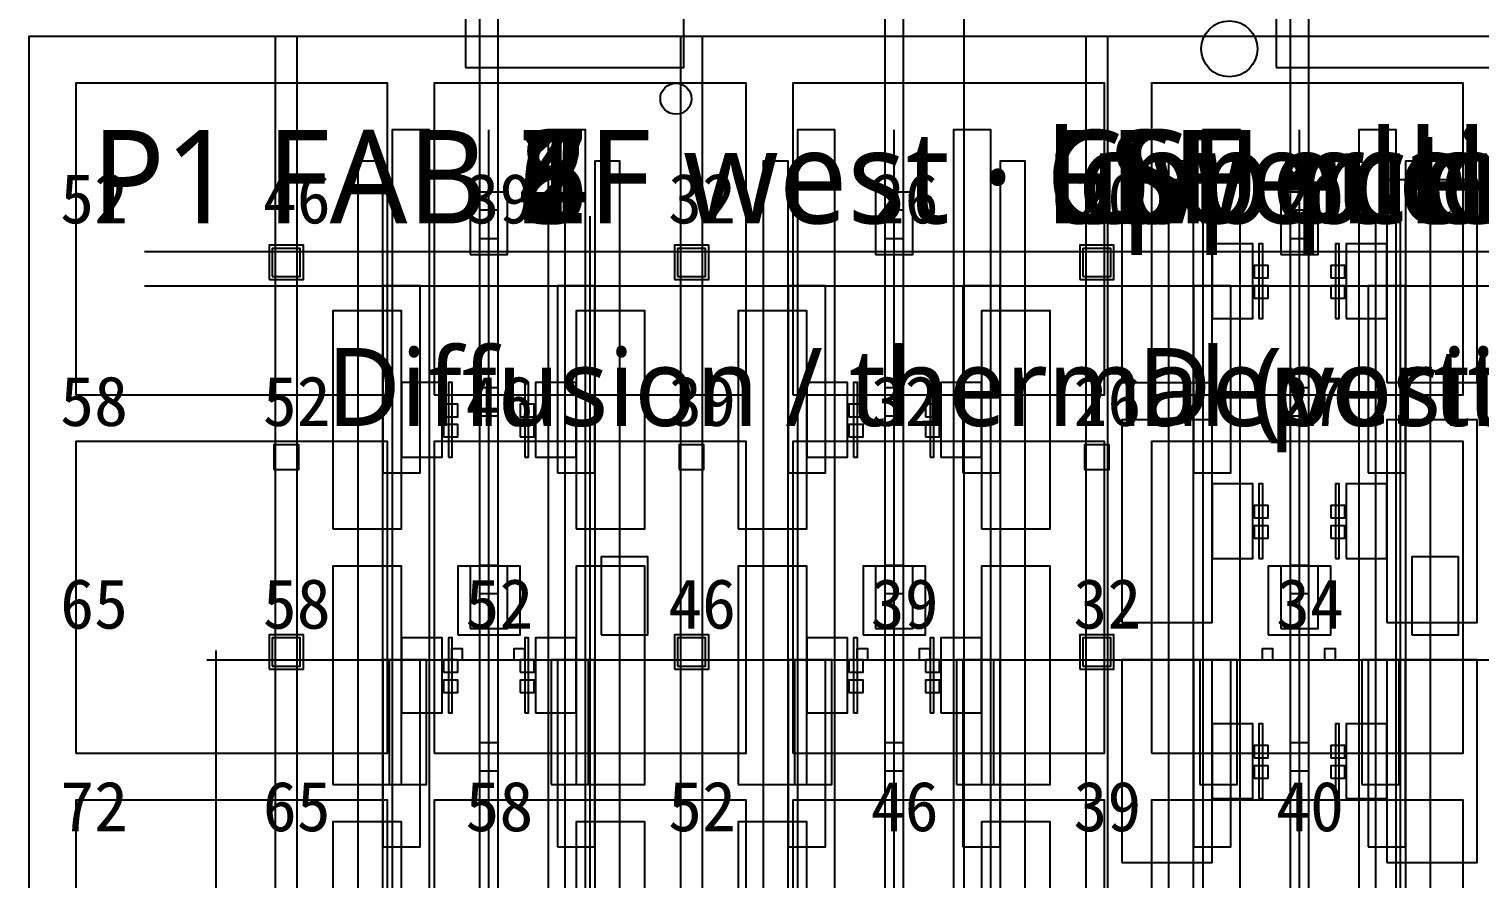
# Model space of a CAD drawing. Header units: metres. Extents: x -1640 to 1560, y -268 to 2338.
# Drawn here: x -472 to -425.49, y 2090 to 2117.24 of the extents above; entities that cross this region are included whole.
import ezdxf

# ---------------------------------------------------------------- set-up
doc = ezdxf.new("R2010")
doc.units = ezdxf.units.M
for name, color, linetype in [('1F_CHL', 4, 'Continuous'), ('1F_EHS_EXIT_DOOR_CONCEPT', 3, 'Continuous'), ('1F_EHS_EXTINGUISHER_HYDRANT_CABINET_CONCEPT', 1, 'Continuous'), ('1F_PUMP', 2, 'Continuous'), ('1F_SCR', 3, 'Continuous'), ('1F_STRUCT_COLUMN', 8, 'Continuous'), ('1F_TEXT', 7, 'Continuous'), ('1F_ZONE', 3, 'Continuous'), ('2F_CSF_LATERAL_RACK_CONCEPT', 9, 'Continuous'), ('2F_EHS_EXIT_DOOR_CONCEPT', 3, 'Continuous'), ('2F_RFG', 5, 'Continuous'), ('2F_STRUCT_COLUMN', 8, 'Continuous'), ('2F_TEXT', 7, 'Continuous'), ('2F_VMB', 6, 'Continuous'), ('2F_ZONE', 3, 'Continuous'), ('3F_CLEANROOM_OVERHEAD_PIPE_DUCT_CONCEPT', 9, 'Continuous'), ('3F_CVD', 3, 'Continuous'), ('3F_DIFF', 4, 'Continuous'), ('3F_EHS_EGRESS_DIST_M', 2, 'Continuous'), ('3F_EHS_EXIT_DOOR_CONCEPT', 3, 'Continuous'), ('3F_FOUP', 5, 'Continuous'), ('3F_OHT', 9, 'Continuous'), ('3F_OHTV', 1, 'Continuous'), ('3F_STRUCT_COLUMN', 8, 'Continuous'), ('3F_TBAR', 6, 'Continuous'), ('3F_TEXT', 7, 'Continuous'), ('3F_ZONE', 3, 'Continuous'), ('4F_FFU', 1, 'Continuous'), ('4F_STRUCT_PLENUM_TRUSS_CONCEPT', 9, 'Continuous'), ('4F_TEXT', 7, 'Continuous'), ('4F_ZONE', 3, 'Continuous'), ('5F_CHL', 4, 'Continuous'), ('5F_EHS_EXIT_DOOR_CONCEPT', 3, 'Continuous'), ('5F_EHS_EXTINGUISHER_HYDRANT_CABINET_CONCEPT', 1, 'Continuous'), ('5F_PUMP', 2, 'Continuous'), ('5F_SCR', 3, 'Continuous'), ('5F_STRUCT_COLUMN', 8, 'Continuous'), ('5F_TEXT', 7, 'Continuous'), ('5F_ZONE', 3, 'Continuous'), ('6F_CSF_LATERAL_RACK_CONCEPT', 9, 'Continuous'), ('6F_EHS_EXIT_DOOR_CONCEPT', 3, 'Continuous'), ('6F_RFG', 5, 'Continuous'), ('6F_STRUCT_COLUMN', 8, 'Continuous'), ('6F_TEXT', 7, 'Continuous'), ('6F_VMB', 6, 'Continuous'), ('6F_ZONE', 3, 'Continuous'), ('7F_CLEANROOM_OVERHEAD_PIPE_DUCT_CONCEPT', 9, 'Continuous'), ('7F_CVD', 3, 'Continuous'), ('7F_DIFF', 4, 'Continuous'), ('7F_EHS_EGRESS_DIST_M', 2, 'Continuous'), ('7F_EHS_EXIT_DOOR_CONCEPT', 3, 'Continuous'), ('7F_FOUP', 5, 'Continuous'), ('7F_OHT', 9, 'Continuous'), ('7F_OHTV', 1, 'Continuous'), ('7F_STRUCT_COLUMN', 8, 'Continuous'), ('7F_TBAR', 6, 'Continuous'), ('7F_TEXT', 7, 'Continuous'), ('7F_ZONE', 3, 'Continuous'), ('8F_FFU', 1, 'Continuous'), ('8F_STRUCT_PLENUM_TRUSS_CONCEPT', 9, 'Continuous'), ('8F_TEXT', 7, 'Continuous'), ('8F_ZONE', 3, 'Continuous'), ('EHS_GAS_SUPPLY', 3, 'Continuous'), ('EHS_PROCESS_EXHAUST', 1, 'Continuous'), ('EHS_TREATED_EXHAUST', 30, 'Continuous'), ('RF_RSC', 4, 'Continuous'), ('UTIL_ELEC.LV_CONCEPT', 2, 'Continuous'), ('UTIL_GAS.SPEC_CONCEPT', 3, 'Continuous'), ('UTIL_PCW.R_CONCEPT', 1, 'Continuous'), ('UTIL_PCW.S_CONCEPT', 6, 'Continuous'), ('UTIL_UPW.R_CONCEPT', 2, 'Continuous'), ('UTIL_UPW.S_CONCEPT', 1, 'Continuous')]:
    doc.layers.add(name, color=color, linetype=linetype)
doc.styles.add('KO', font='malgun.ttf')

msp = doc.modelspace()

# ---------------------------------------------------------------- linework, layer by layer
at = {"layer": '1F_CHL'}
for points in [[(-453.65, 2097.8), (-452.15, 2097.8), (-452.15, 2100.3), (-453.65, 2100.3)], [(-427.65, 2097.8), (-426.15, 2097.8), (-426.15, 2100.3), (-427.65, 2100.3)]]:
    msp.add_lwpolyline(points, close=True, dxfattribs=at)
at = {"layer": '1F_EHS_EXIT_DOOR_CONCEPT'}
msp.add_circle((-433.5, 2116.6), 0.9, dxfattribs=at)
at = {"layer": '1F_EHS_EXTINGUISHER_HYDRANT_CABINET_CONCEPT'}
msp.add_circle((-451.25, 2115), 0.5, dxfattribs=at)
at = {"layer": '1F_PUMP'}
for points in [[(-460.45, 2093), (-459.25, 2093), (-459.25, 2097), (-460.45, 2097)], [(-455.25, 2093), (-454.05, 2093), (-454.05, 2097), (-455.25, 2097)], [(-447.45, 2093), (-446.25, 2093), (-446.25, 2097), (-447.45, 2097)], [(-442.25, 2093), (-441.05, 2093), (-441.05, 2097), (-442.25, 2097)], [(-434.45, 2093), (-433.25, 2093), (-433.25, 2097), (-434.45, 2097)], [(-429.25, 2093), (-428.05, 2093), (-428.05, 2097), (-429.25, 2097)]]:
    msp.add_lwpolyline(points, close=True, dxfattribs=at)
at = {"layer": '1F_SCR'}
for points in [[(-458.25, 2097.8), (-456.25, 2097.8), (-456.25, 2100), (-458.25, 2100)], [(-445.25, 2097.8), (-443.25, 2097.8), (-443.25, 2100), (-445.25, 2100)], [(-432.25, 2097.8), (-430.25, 2097.8), (-430.25, 2100), (-432.25, 2100)]]:
    msp.add_lwpolyline(points, close=True, dxfattribs=at)
at = {"layer": '1F_STRUCT_COLUMN'}
for points in [[(-464.3, 2109.2), (-463.2, 2109.2), (-463.2, 2110.3), (-464.3, 2110.3)], [(-451.3, 2109.2), (-450.2, 2109.2), (-450.2, 2110.3), (-451.3, 2110.3)], [(-438.3, 2109.2), (-437.2, 2109.2), (-437.2, 2110.3), (-438.3, 2110.3)], [(-464.3, 2096.7), (-463.2, 2096.7), (-463.2, 2097.8), (-464.3, 2097.8)], [(-451.3, 2096.7), (-450.2, 2096.7), (-450.2, 2097.8), (-451.3, 2097.8)], [(-438.3, 2096.7), (-437.2, 2096.7), (-437.2, 2097.8), (-438.3, 2097.8)]]:
    msp.add_lwpolyline(points, close=True, dxfattribs=at)
at = {"layer": '1F_ZONE'}
msp.add_lwpolyline([(-472, 1966), (-247.5, 1966), (-247.5, 2117), (-472, 2117)], close=True, dxfattribs=at)
at = {"layer": '2F_CSF_LATERAL_RACK_CONCEPT'}
for points in [[(-461.45, 1970), (-460.65, 1970), (-460.65, 2113), (-461.45, 2113)], [(-453.85, 1970), (-453.05, 1970), (-453.05, 2113), (-453.85, 2113)], [(-448.45, 1970), (-447.65, 1970), (-447.65, 2113), (-448.45, 2113)], [(-440.85, 1970), (-440.05, 1970), (-440.05, 2113), (-440.85, 2113)], [(-435.45, 1970), (-434.65, 1970), (-434.65, 2113), (-435.45, 2113)], [(-427.85, 1970), (-427.05, 1970), (-427.05, 2113), (-427.85, 2113)]]:
    msp.add_lwpolyline(points, close=True, dxfattribs=at)
at = {"layer": '2F_EHS_EXIT_DOOR_CONCEPT'}
msp.add_circle((-433.5, 2116.6), 0.9, dxfattribs=at)
at = {"layer": '2F_RFG'}
for points in [[(-460.65, 2103), (-459.45, 2103), (-459.45, 2109), (-460.65, 2109)], [(-455.05, 2103), (-453.85, 2103), (-453.85, 2109), (-455.05, 2109)], [(-447.65, 2103), (-446.45, 2103), (-446.45, 2109), (-447.65, 2109)], [(-442.05, 2103), (-440.85, 2103), (-440.85, 2109), (-442.05, 2109)], [(-434.65, 2103), (-433.45, 2103), (-433.45, 2109), (-434.65, 2109)], [(-429.05, 2103), (-427.85, 2103), (-427.85, 2109), (-429.05, 2109)], [(-460.65, 2091), (-459.45, 2091), (-459.45, 2097), (-460.65, 2097)], [(-455.05, 2091), (-453.85, 2091), (-453.85, 2097), (-455.05, 2097)], [(-447.65, 2091), (-446.45, 2091), (-446.45, 2097), (-447.65, 2097)], [(-442.05, 2091), (-440.85, 2091), (-440.85, 2097), (-442.05, 2097)], [(-434.65, 2091), (-433.45, 2091), (-433.45, 2097), (-434.65, 2097)], [(-429.05, 2091), (-427.85, 2091), (-427.85, 2097), (-429.05, 2097)]]:
    msp.add_lwpolyline(points, close=True, dxfattribs=at)
at = {"layer": '2F_STRUCT_COLUMN'}
for points in [[(-464.2, 2109.3), (-463.3, 2109.3), (-463.3, 2110.2), (-464.2, 2110.2)], [(-451.2, 2109.3), (-450.3, 2109.3), (-450.3, 2110.2), (-451.2, 2110.2)], [(-438.2, 2109.3), (-437.3, 2109.3), (-437.3, 2110.2), (-438.2, 2110.2)], [(-464.2, 2096.8), (-463.3, 2096.8), (-463.3, 2097.7), (-464.2, 2097.7)], [(-451.2, 2096.8), (-450.3, 2096.8), (-450.3, 2097.7), (-451.2, 2097.7)], [(-438.2, 2096.8), (-437.3, 2096.8), (-437.3, 2097.7), (-438.2, 2097.7)]]:
    msp.add_lwpolyline(points, close=True, dxfattribs=at)
at = {"layer": '2F_VMB'}
for points in [[(-457.85, 2110), (-456.65, 2110), (-456.65, 2112), (-457.85, 2112)], [(-444.85, 2110), (-443.65, 2110), (-443.65, 2112), (-444.85, 2112)], [(-431.85, 2110), (-430.65, 2110), (-430.65, 2112), (-431.85, 2112)], [(-457.85, 2098), (-456.65, 2098), (-456.65, 2100), (-457.85, 2100)], [(-444.85, 2098), (-443.65, 2098), (-443.65, 2100), (-444.85, 2100)], [(-431.85, 2098), (-430.65, 2098), (-430.65, 2100), (-431.85, 2100)]]:
    msp.add_lwpolyline(points, close=True, dxfattribs=at)
at = {"layer": '2F_ZONE'}
msp.add_lwpolyline([(-472, 1966), (-247.5, 1966), (-247.5, 2117), (-472, 2117)], close=True, dxfattribs=at)
at = {"layer": '3F_CLEANROOM_OVERHEAD_PIPE_DUCT_CONCEPT'}
for points in [[(-460.35, 1969), (-459.15, 1969), (-459.15, 2114), (-460.35, 2114)], [(-455.35, 1969), (-454.15, 1969), (-454.15, 2114), (-455.35, 2114)], [(-447.35, 1969), (-446.15, 1969), (-446.15, 2114), (-447.35, 2114)], [(-442.35, 1969), (-441.15, 1969), (-441.15, 2114), (-442.35, 2114)], [(-434.35, 1969), (-433.15, 1969), (-433.15, 2114), (-434.35, 2114)], [(-429.35, 1969), (-428.15, 1969), (-428.15, 2114), (-429.35, 2114)]]:
    msp.add_lwpolyline(points, close=True, dxfattribs=at)
at = {"layer": '3F_CVD'}
for points in [[(-436.95, 2105.9), (-434.05, 2105.9), (-434.05, 2112.4), (-436.95, 2112.4)], [(-428.45, 2105.9), (-425.55, 2105.9), (-425.55, 2112.4), (-428.45, 2112.4)], [(-434.05, 2107.95), (-432.75, 2107.95), (-432.75, 2110.35), (-434.05, 2110.35)], [(-429.75, 2107.95), (-428.45, 2107.95), (-428.45, 2110.35), (-429.75, 2110.35)], [(-436.95, 2098.2), (-434.05, 2098.2), (-434.05, 2104.7), (-436.95, 2104.7)], [(-428.45, 2098.2), (-425.55, 2098.2), (-425.55, 2104.7), (-428.45, 2104.7)], [(-434.05, 2100.25), (-432.75, 2100.25), (-432.75, 2102.65), (-434.05, 2102.65)], [(-429.75, 2100.25), (-428.45, 2100.25), (-428.45, 2102.65), (-429.75, 2102.65)], [(-436.95, 2090.5), (-434.05, 2090.5), (-434.05, 2097), (-436.95, 2097)], [(-428.45, 2090.5), (-425.55, 2090.5), (-425.55, 2097), (-428.45, 2097)], [(-434.05, 2092.55), (-432.75, 2092.55), (-432.75, 2094.95), (-434.05, 2094.95)], [(-429.75, 2092.55), (-428.45, 2092.55), (-428.45, 2094.95), (-429.75, 2094.95)]]:
    msp.add_lwpolyline(points, close=True, dxfattribs=at)
at = {"layer": '3F_DIFF'}
for points in [[(-462.25, 2101.2), (-460.05, 2101.2), (-460.05, 2108.2), (-462.25, 2108.2)], [(-454.45, 2101.2), (-452.25, 2101.2), (-452.25, 2108.2), (-454.45, 2108.2)], [(-449.25, 2101.2), (-447.05, 2101.2), (-447.05, 2108.2), (-449.25, 2108.2)], [(-441.45, 2101.2), (-439.25, 2101.2), (-439.25, 2108.2), (-441.45, 2108.2)], [(-460.05, 2103.5), (-458.75, 2103.5), (-458.75, 2105.9), (-460.05, 2105.9)], [(-455.75, 2103.5), (-454.45, 2103.5), (-454.45, 2105.9), (-455.75, 2105.9)], [(-447.05, 2103.5), (-445.75, 2103.5), (-445.75, 2105.9), (-447.05, 2105.9)], [(-442.75, 2103.5), (-441.45, 2103.5), (-441.45, 2105.9), (-442.75, 2105.9)], [(-462.25, 2093), (-460.05, 2093), (-460.05, 2100), (-462.25, 2100)], [(-454.45, 2093), (-452.25, 2093), (-452.25, 2100), (-454.45, 2100)], [(-449.25, 2093), (-447.05, 2093), (-447.05, 2100), (-449.25, 2100)], [(-441.45, 2093), (-439.25, 2093), (-439.25, 2100), (-441.45, 2100)], [(-460.05, 2095.3), (-458.75, 2095.3), (-458.75, 2097.7), (-460.05, 2097.7)], [(-455.75, 2095.3), (-454.45, 2095.3), (-454.45, 2097.7), (-455.75, 2097.7)], [(-447.05, 2095.3), (-445.75, 2095.3), (-445.75, 2097.7), (-447.05, 2097.7)], [(-442.75, 2095.3), (-441.45, 2095.3), (-441.45, 2097.7), (-442.75, 2097.7)], [(-462.25, 2084.8), (-460.05, 2084.8), (-460.05, 2091.8), (-462.25, 2091.8)], [(-454.45, 2084.8), (-452.25, 2084.8), (-452.25, 2091.8), (-454.45, 2091.8)], [(-449.25, 2084.8), (-447.05, 2084.8), (-447.05, 2091.8), (-449.25, 2091.8)], [(-441.45, 2084.8), (-439.25, 2084.8), (-439.25, 2091.8), (-441.45, 2091.8)]]:
    msp.add_lwpolyline(points, close=True, dxfattribs=at)
at = {"layer": '3F_EHS_EXIT_DOOR_CONCEPT'}
msp.add_circle((-433.5, 2116.6), 0.9, dxfattribs=at)
at = {"layer": '3F_FOUP'}
for points in [[(-432.7, 2109.25), (-432.25, 2109.25), (-432.25, 2109.65), (-432.7, 2109.65)], [(-430.25, 2109.25), (-429.8, 2109.25), (-429.8, 2109.65), (-430.25, 2109.65)], [(-432.7, 2108.6), (-432.25, 2108.6), (-432.25, 2109), (-432.7, 2109)], [(-430.25, 2108.6), (-429.8, 2108.6), (-429.8, 2109), (-430.25, 2109)], [(-458.7, 2104.8), (-458.25, 2104.8), (-458.25, 2105.2), (-458.7, 2105.2)], [(-456.25, 2104.8), (-455.8, 2104.8), (-455.8, 2105.2), (-456.25, 2105.2)], [(-445.7, 2104.8), (-445.25, 2104.8), (-445.25, 2105.2), (-445.7, 2105.2)], [(-443.25, 2104.8), (-442.8, 2104.8), (-442.8, 2105.2), (-443.25, 2105.2)], [(-458.7, 2104.15), (-458.25, 2104.15), (-458.25, 2104.55), (-458.7, 2104.55)], [(-456.25, 2104.15), (-455.8, 2104.15), (-455.8, 2104.55), (-456.25, 2104.55)], [(-445.7, 2104.15), (-445.25, 2104.15), (-445.25, 2104.55), (-445.7, 2104.55)], [(-443.25, 2104.15), (-442.8, 2104.15), (-442.8, 2104.55), (-443.25, 2104.55)], [(-432.7, 2101.55), (-432.25, 2101.55), (-432.25, 2101.95), (-432.7, 2101.95)], [(-430.25, 2101.55), (-429.8, 2101.55), (-429.8, 2101.95), (-430.25, 2101.95)], [(-432.7, 2100.9), (-432.25, 2100.9), (-432.25, 2101.3), (-432.7, 2101.3)], [(-430.25, 2100.9), (-429.8, 2100.9), (-429.8, 2101.3), (-430.25, 2101.3)], [(-458.7, 2096.6), (-458.25, 2096.6), (-458.25, 2097), (-458.7, 2097)], [(-456.25, 2096.6), (-455.8, 2096.6), (-455.8, 2097), (-456.25, 2097)], [(-445.7, 2096.6), (-445.25, 2096.6), (-445.25, 2097), (-445.7, 2097)], [(-443.25, 2096.6), (-442.8, 2096.6), (-442.8, 2097), (-443.25, 2097)], [(-458.7, 2095.95), (-458.25, 2095.95), (-458.25, 2096.35), (-458.7, 2096.35)], [(-456.25, 2095.95), (-455.8, 2095.95), (-455.8, 2096.35), (-456.25, 2096.35)], [(-445.7, 2095.95), (-445.25, 2095.95), (-445.25, 2096.35), (-445.7, 2096.35)], [(-443.25, 2095.95), (-442.8, 2095.95), (-442.8, 2096.35), (-443.25, 2096.35)], [(-432.7, 2093.85), (-432.25, 2093.85), (-432.25, 2094.25), (-432.7, 2094.25)], [(-430.25, 2093.85), (-429.8, 2093.85), (-429.8, 2094.25), (-430.25, 2094.25)], [(-432.7, 2093.2), (-432.25, 2093.2), (-432.25, 2093.6), (-432.7, 2093.6)], [(-430.25, 2093.2), (-429.8, 2093.2), (-429.8, 2093.6), (-430.25, 2093.6)]]:
    msp.add_lwpolyline(points, close=True, dxfattribs=at)
at = {"layer": '3F_OHT'}
for p, q in [((-457.25, 2045.5), (-457.25, 2114)), ((-444.25, 2045.5), (-444.25, 2114)), ((-431.25, 2045.5), (-431.25, 2114))]:
    msp.add_line(p, q, dxfattribs=at)
at = {"layer": '3F_OHTV'}
for points in [[(-457.55, 2110.52), (-456.95, 2110.52), (-456.95, 2111.42), (-457.55, 2111.42)], [(-444.55, 2110.52), (-443.95, 2110.52), (-443.95, 2111.42), (-444.55, 2111.42)], [(-431.55, 2110.52), (-430.95, 2110.52), (-430.95, 2111.42), (-431.55, 2111.42)], [(-457.55, 2104.83), (-456.95, 2104.83), (-456.95, 2105.73), (-457.55, 2105.73)], [(-444.55, 2104.83), (-443.95, 2104.83), (-443.95, 2105.73), (-444.55, 2105.73)], [(-431.55, 2104.83), (-430.95, 2104.83), (-430.95, 2105.73), (-431.55, 2105.73)], [(-457.55, 2099.13), (-456.95, 2099.13), (-456.95, 2100.03), (-457.55, 2100.03)], [(-444.55, 2099.13), (-443.95, 2099.13), (-443.95, 2100.03), (-444.55, 2100.03)], [(-431.55, 2099.13), (-430.95, 2099.13), (-430.95, 2100.03), (-431.55, 2100.03)], [(-457.55, 2093.44), (-456.95, 2093.44), (-456.95, 2094.34), (-457.55, 2094.34)], [(-444.55, 2093.44), (-443.95, 2093.44), (-443.95, 2094.34), (-444.55, 2094.34)], [(-431.55, 2093.44), (-430.95, 2093.44), (-430.95, 2094.34), (-431.55, 2094.34)]]:
    msp.add_lwpolyline(points, close=True, dxfattribs=at)
at = {"layer": '3F_STRUCT_COLUMN'}
for points in [[(-464.15, 2103.1), (-463.35, 2103.1), (-463.35, 2103.9), (-464.15, 2103.9)], [(-451.15, 2103.1), (-450.35, 2103.1), (-450.35, 2103.9), (-451.15, 2103.9)], [(-438.15, 2103.1), (-437.35, 2103.1), (-437.35, 2103.9), (-438.15, 2103.9)]]:
    msp.add_lwpolyline(points, close=True, dxfattribs=at)
at = {"layer": '3F_TBAR'}
for points in [[(-432.55, 2107.95), (-432.43, 2107.95), (-432.43, 2110.35), (-432.55, 2110.35)], [(-430.1, 2107.95), (-429.98, 2107.95), (-429.98, 2110.35), (-430.1, 2110.35)], [(-458.55, 2103.5), (-458.43, 2103.5), (-458.43, 2105.9), (-458.55, 2105.9)], [(-456.1, 2103.5), (-455.98, 2103.5), (-455.98, 2105.9), (-456.1, 2105.9)], [(-445.55, 2103.5), (-445.43, 2103.5), (-445.43, 2105.9), (-445.55, 2105.9)], [(-443.1, 2103.5), (-442.98, 2103.5), (-442.98, 2105.9), (-443.1, 2105.9)], [(-432.55, 2100.25), (-432.43, 2100.25), (-432.43, 2102.65), (-432.55, 2102.65)], [(-430.1, 2100.25), (-429.98, 2100.25), (-429.98, 2102.65), (-430.1, 2102.65)], [(-458.55, 2095.3), (-458.43, 2095.3), (-458.43, 2097.7), (-458.55, 2097.7)], [(-456.1, 2095.3), (-455.98, 2095.3), (-455.98, 2097.7), (-456.1, 2097.7)], [(-445.55, 2095.3), (-445.43, 2095.3), (-445.43, 2097.7), (-445.55, 2097.7)], [(-443.1, 2095.3), (-442.98, 2095.3), (-442.98, 2097.7), (-443.1, 2097.7)], [(-432.55, 2092.55), (-432.43, 2092.55), (-432.43, 2094.95), (-432.55, 2094.95)], [(-430.1, 2092.55), (-429.98, 2092.55), (-429.98, 2094.95), (-430.1, 2094.95)]]:
    msp.add_lwpolyline(points, close=True, dxfattribs=at)
at = {"layer": '3F_ZONE'}
msp.add_lwpolyline([(-472, 1966), (-247.5, 1966), (-247.5, 2117), (-472, 2117)], close=True, dxfattribs=at)
at = {"layer": '4F_FFU'}
for points in [[(-470.5, 2105.5), (-460.5, 2105.5), (-460.5, 2115.5), (-470.5, 2115.5)], [(-459, 2105.5), (-449, 2105.5), (-449, 2115.5), (-459, 2115.5)], [(-447.5, 2105.5), (-437.5, 2105.5), (-437.5, 2115.5), (-447.5, 2115.5)], [(-436, 2105.5), (-426, 2105.5), (-426, 2115.5), (-436, 2115.5)], [(-470.5, 2094), (-460.5, 2094), (-460.5, 2104), (-470.5, 2104)], [(-459, 2094), (-449, 2094), (-449, 2104), (-459, 2104)], [(-447.5, 2094), (-437.5, 2094), (-437.5, 2104), (-447.5, 2104)], [(-436, 2094), (-426, 2094), (-426, 2104), (-436, 2104)], [(-470.5, 2082.5), (-460.5, 2082.5), (-460.5, 2092.5), (-470.5, 2092.5)], [(-459, 2082.5), (-449, 2082.5), (-449, 2092.5), (-459, 2092.5)], [(-447.5, 2082.5), (-437.5, 2082.5), (-437.5, 2092.5), (-447.5, 2092.5)], [(-436, 2082.5), (-426, 2082.5), (-426, 2092.5), (-436, 2092.5)]]:
    msp.add_lwpolyline(points, close=True, dxfattribs=at)
at = {"layer": '4F_STRUCT_PLENUM_TRUSS_CONCEPT'}
for points in [[(-464.1, 1966), (-463.4, 1966), (-463.4, 2117), (-464.1, 2117)], [(-451.1, 1966), (-450.4, 1966), (-450.4, 2117), (-451.1, 2117)], [(-438.1, 1966), (-437.4, 1966), (-437.4, 2117), (-438.1, 2117)]]:
    msp.add_lwpolyline(points, close=True, dxfattribs=at)
at = {"layer": '4F_ZONE'}
msp.add_lwpolyline([(-472, 1966), (-247.5, 1966), (-247.5, 2117), (-472, 2117)], close=True, dxfattribs=at)
at = {"layer": '5F_CHL'}
for points in [[(-453.65, 2097.8), (-452.15, 2097.8), (-452.15, 2100.3), (-453.65, 2100.3)], [(-427.65, 2097.8), (-426.15, 2097.8), (-426.15, 2100.3), (-427.65, 2100.3)]]:
    msp.add_lwpolyline(points, close=True, dxfattribs=at)
at = {"layer": '5F_EHS_EXIT_DOOR_CONCEPT'}
msp.add_circle((-433.5, 2116.6), 0.9, dxfattribs=at)
at = {"layer": '5F_EHS_EXTINGUISHER_HYDRANT_CABINET_CONCEPT'}
msp.add_circle((-451.25, 2115), 0.5, dxfattribs=at)
at = {"layer": '5F_PUMP'}
for points in [[(-460.45, 2093), (-459.25, 2093), (-459.25, 2097), (-460.45, 2097)], [(-455.25, 2093), (-454.05, 2093), (-454.05, 2097), (-455.25, 2097)], [(-447.45, 2093), (-446.25, 2093), (-446.25, 2097), (-447.45, 2097)], [(-442.25, 2093), (-441.05, 2093), (-441.05, 2097), (-442.25, 2097)], [(-434.45, 2093), (-433.25, 2093), (-433.25, 2097), (-434.45, 2097)], [(-429.25, 2093), (-428.05, 2093), (-428.05, 2097), (-429.25, 2097)]]:
    msp.add_lwpolyline(points, close=True, dxfattribs=at)
at = {"layer": '5F_SCR'}
for points in [[(-458.25, 2097.8), (-456.25, 2097.8), (-456.25, 2100), (-458.25, 2100)], [(-445.25, 2097.8), (-443.25, 2097.8), (-443.25, 2100), (-445.25, 2100)], [(-432.25, 2097.8), (-430.25, 2097.8), (-430.25, 2100), (-432.25, 2100)]]:
    msp.add_lwpolyline(points, close=True, dxfattribs=at)
at = {"layer": '5F_STRUCT_COLUMN'}
for points in [[(-464.3, 2109.2), (-463.2, 2109.2), (-463.2, 2110.3), (-464.3, 2110.3)], [(-451.3, 2109.2), (-450.2, 2109.2), (-450.2, 2110.3), (-451.3, 2110.3)], [(-438.3, 2109.2), (-437.2, 2109.2), (-437.2, 2110.3), (-438.3, 2110.3)], [(-464.3, 2096.7), (-463.2, 2096.7), (-463.2, 2097.8), (-464.3, 2097.8)], [(-451.3, 2096.7), (-450.2, 2096.7), (-450.2, 2097.8), (-451.3, 2097.8)], [(-438.3, 2096.7), (-437.2, 2096.7), (-437.2, 2097.8), (-438.3, 2097.8)]]:
    msp.add_lwpolyline(points, close=True, dxfattribs=at)
at = {"layer": '5F_ZONE'}
msp.add_lwpolyline([(-472, 1966), (-247.5, 1966), (-247.5, 2117), (-472, 2117)], close=True, dxfattribs=at)
at = {"layer": '6F_CSF_LATERAL_RACK_CONCEPT'}
for points in [[(-461.45, 1970), (-460.65, 1970), (-460.65, 2113), (-461.45, 2113)], [(-453.85, 1970), (-453.05, 1970), (-453.05, 2113), (-453.85, 2113)], [(-448.45, 1970), (-447.65, 1970), (-447.65, 2113), (-448.45, 2113)], [(-440.85, 1970), (-440.05, 1970), (-440.05, 2113), (-440.85, 2113)], [(-435.45, 1970), (-434.65, 1970), (-434.65, 2113), (-435.45, 2113)], [(-427.85, 1970), (-427.05, 1970), (-427.05, 2113), (-427.85, 2113)]]:
    msp.add_lwpolyline(points, close=True, dxfattribs=at)
at = {"layer": '6F_EHS_EXIT_DOOR_CONCEPT'}
msp.add_circle((-433.5, 2116.6), 0.9, dxfattribs=at)
at = {"layer": '6F_RFG'}
for points in [[(-460.65, 2103), (-459.45, 2103), (-459.45, 2109), (-460.65, 2109)], [(-455.05, 2103), (-453.85, 2103), (-453.85, 2109), (-455.05, 2109)], [(-447.65, 2103), (-446.45, 2103), (-446.45, 2109), (-447.65, 2109)], [(-442.05, 2103), (-440.85, 2103), (-440.85, 2109), (-442.05, 2109)], [(-434.65, 2103), (-433.45, 2103), (-433.45, 2109), (-434.65, 2109)], [(-429.05, 2103), (-427.85, 2103), (-427.85, 2109), (-429.05, 2109)], [(-460.65, 2091), (-459.45, 2091), (-459.45, 2097), (-460.65, 2097)], [(-455.05, 2091), (-453.85, 2091), (-453.85, 2097), (-455.05, 2097)], [(-447.65, 2091), (-446.45, 2091), (-446.45, 2097), (-447.65, 2097)], [(-442.05, 2091), (-440.85, 2091), (-440.85, 2097), (-442.05, 2097)], [(-434.65, 2091), (-433.45, 2091), (-433.45, 2097), (-434.65, 2097)], [(-429.05, 2091), (-427.85, 2091), (-427.85, 2097), (-429.05, 2097)]]:
    msp.add_lwpolyline(points, close=True, dxfattribs=at)
at = {"layer": '6F_STRUCT_COLUMN'}
for points in [[(-464.2, 2109.3), (-463.3, 2109.3), (-463.3, 2110.2), (-464.2, 2110.2)], [(-451.2, 2109.3), (-450.3, 2109.3), (-450.3, 2110.2), (-451.2, 2110.2)], [(-438.2, 2109.3), (-437.3, 2109.3), (-437.3, 2110.2), (-438.2, 2110.2)], [(-464.2, 2096.8), (-463.3, 2096.8), (-463.3, 2097.7), (-464.2, 2097.7)], [(-451.2, 2096.8), (-450.3, 2096.8), (-450.3, 2097.7), (-451.2, 2097.7)], [(-438.2, 2096.8), (-437.3, 2096.8), (-437.3, 2097.7), (-438.2, 2097.7)]]:
    msp.add_lwpolyline(points, close=True, dxfattribs=at)
at = {"layer": '6F_VMB'}
for points in [[(-457.85, 2110), (-456.65, 2110), (-456.65, 2112), (-457.85, 2112)], [(-444.85, 2110), (-443.65, 2110), (-443.65, 2112), (-444.85, 2112)], [(-431.85, 2110), (-430.65, 2110), (-430.65, 2112), (-431.85, 2112)], [(-457.85, 2098), (-456.65, 2098), (-456.65, 2100), (-457.85, 2100)], [(-444.85, 2098), (-443.65, 2098), (-443.65, 2100), (-444.85, 2100)], [(-431.85, 2098), (-430.65, 2098), (-430.65, 2100), (-431.85, 2100)]]:
    msp.add_lwpolyline(points, close=True, dxfattribs=at)
at = {"layer": '6F_ZONE'}
msp.add_lwpolyline([(-472, 1966), (-247.5, 1966), (-247.5, 2117), (-472, 2117)], close=True, dxfattribs=at)
at = {"layer": '7F_CLEANROOM_OVERHEAD_PIPE_DUCT_CONCEPT'}
for points in [[(-460.35, 1969), (-459.15, 1969), (-459.15, 2114), (-460.35, 2114)], [(-455.35, 1969), (-454.15, 1969), (-454.15, 2114), (-455.35, 2114)], [(-447.35, 1969), (-446.15, 1969), (-446.15, 2114), (-447.35, 2114)], [(-442.35, 1969), (-441.15, 1969), (-441.15, 2114), (-442.35, 2114)], [(-434.35, 1969), (-433.15, 1969), (-433.15, 2114), (-434.35, 2114)], [(-429.35, 1969), (-428.15, 1969), (-428.15, 2114), (-429.35, 2114)]]:
    msp.add_lwpolyline(points, close=True, dxfattribs=at)
at = {"layer": '7F_CVD'}
for points in [[(-436.95, 2105.9), (-434.05, 2105.9), (-434.05, 2112.4), (-436.95, 2112.4)], [(-428.45, 2105.9), (-425.55, 2105.9), (-425.55, 2112.4), (-428.45, 2112.4)], [(-434.05, 2107.95), (-432.75, 2107.95), (-432.75, 2110.35), (-434.05, 2110.35)], [(-429.75, 2107.95), (-428.45, 2107.95), (-428.45, 2110.35), (-429.75, 2110.35)], [(-436.95, 2098.2), (-434.05, 2098.2), (-434.05, 2104.7), (-436.95, 2104.7)], [(-428.45, 2098.2), (-425.55, 2098.2), (-425.55, 2104.7), (-428.45, 2104.7)], [(-434.05, 2100.25), (-432.75, 2100.25), (-432.75, 2102.65), (-434.05, 2102.65)], [(-429.75, 2100.25), (-428.45, 2100.25), (-428.45, 2102.65), (-429.75, 2102.65)], [(-436.95, 2090.5), (-434.05, 2090.5), (-434.05, 2097), (-436.95, 2097)], [(-428.45, 2090.5), (-425.55, 2090.5), (-425.55, 2097), (-428.45, 2097)], [(-434.05, 2092.55), (-432.75, 2092.55), (-432.75, 2094.95), (-434.05, 2094.95)], [(-429.75, 2092.55), (-428.45, 2092.55), (-428.45, 2094.95), (-429.75, 2094.95)]]:
    msp.add_lwpolyline(points, close=True, dxfattribs=at)
at = {"layer": '7F_DIFF'}
for points in [[(-462.25, 2101.2), (-460.05, 2101.2), (-460.05, 2108.2), (-462.25, 2108.2)], [(-454.45, 2101.2), (-452.25, 2101.2), (-452.25, 2108.2), (-454.45, 2108.2)], [(-449.25, 2101.2), (-447.05, 2101.2), (-447.05, 2108.2), (-449.25, 2108.2)], [(-441.45, 2101.2), (-439.25, 2101.2), (-439.25, 2108.2), (-441.45, 2108.2)], [(-460.05, 2103.5), (-458.75, 2103.5), (-458.75, 2105.9), (-460.05, 2105.9)], [(-455.75, 2103.5), (-454.45, 2103.5), (-454.45, 2105.9), (-455.75, 2105.9)], [(-447.05, 2103.5), (-445.75, 2103.5), (-445.75, 2105.9), (-447.05, 2105.9)], [(-442.75, 2103.5), (-441.45, 2103.5), (-441.45, 2105.9), (-442.75, 2105.9)], [(-462.25, 2093), (-460.05, 2093), (-460.05, 2100), (-462.25, 2100)], [(-454.45, 2093), (-452.25, 2093), (-452.25, 2100), (-454.45, 2100)], [(-449.25, 2093), (-447.05, 2093), (-447.05, 2100), (-449.25, 2100)], [(-441.45, 2093), (-439.25, 2093), (-439.25, 2100), (-441.45, 2100)], [(-460.05, 2095.3), (-458.75, 2095.3), (-458.75, 2097.7), (-460.05, 2097.7)], [(-455.75, 2095.3), (-454.45, 2095.3), (-454.45, 2097.7), (-455.75, 2097.7)], [(-447.05, 2095.3), (-445.75, 2095.3), (-445.75, 2097.7), (-447.05, 2097.7)], [(-442.75, 2095.3), (-441.45, 2095.3), (-441.45, 2097.7), (-442.75, 2097.7)], [(-462.25, 2084.8), (-460.05, 2084.8), (-460.05, 2091.8), (-462.25, 2091.8)], [(-454.45, 2084.8), (-452.25, 2084.8), (-452.25, 2091.8), (-454.45, 2091.8)], [(-449.25, 2084.8), (-447.05, 2084.8), (-447.05, 2091.8), (-449.25, 2091.8)], [(-441.45, 2084.8), (-439.25, 2084.8), (-439.25, 2091.8), (-441.45, 2091.8)]]:
    msp.add_lwpolyline(points, close=True, dxfattribs=at)
at = {"layer": '7F_EHS_EXIT_DOOR_CONCEPT'}
msp.add_circle((-433.5, 2116.6), 0.9, dxfattribs=at)
at = {"layer": '7F_FOUP'}
for points in [[(-432.7, 2109.25), (-432.25, 2109.25), (-432.25, 2109.65), (-432.7, 2109.65)], [(-430.25, 2109.25), (-429.8, 2109.25), (-429.8, 2109.65), (-430.25, 2109.65)], [(-432.7, 2108.6), (-432.25, 2108.6), (-432.25, 2109), (-432.7, 2109)], [(-430.25, 2108.6), (-429.8, 2108.6), (-429.8, 2109), (-430.25, 2109)], [(-458.7, 2104.8), (-458.25, 2104.8), (-458.25, 2105.2), (-458.7, 2105.2)], [(-456.25, 2104.8), (-455.8, 2104.8), (-455.8, 2105.2), (-456.25, 2105.2)], [(-445.7, 2104.8), (-445.25, 2104.8), (-445.25, 2105.2), (-445.7, 2105.2)], [(-443.25, 2104.8), (-442.8, 2104.8), (-442.8, 2105.2), (-443.25, 2105.2)], [(-458.7, 2104.15), (-458.25, 2104.15), (-458.25, 2104.55), (-458.7, 2104.55)], [(-456.25, 2104.15), (-455.8, 2104.15), (-455.8, 2104.55), (-456.25, 2104.55)], [(-445.7, 2104.15), (-445.25, 2104.15), (-445.25, 2104.55), (-445.7, 2104.55)], [(-443.25, 2104.15), (-442.8, 2104.15), (-442.8, 2104.55), (-443.25, 2104.55)], [(-432.7, 2101.55), (-432.25, 2101.55), (-432.25, 2101.95), (-432.7, 2101.95)], [(-430.25, 2101.55), (-429.8, 2101.55), (-429.8, 2101.95), (-430.25, 2101.95)], [(-432.7, 2100.9), (-432.25, 2100.9), (-432.25, 2101.3), (-432.7, 2101.3)], [(-430.25, 2100.9), (-429.8, 2100.9), (-429.8, 2101.3), (-430.25, 2101.3)], [(-458.7, 2096.6), (-458.25, 2096.6), (-458.25, 2097), (-458.7, 2097)], [(-456.25, 2096.6), (-455.8, 2096.6), (-455.8, 2097), (-456.25, 2097)], [(-445.7, 2096.6), (-445.25, 2096.6), (-445.25, 2097), (-445.7, 2097)], [(-443.25, 2096.6), (-442.8, 2096.6), (-442.8, 2097), (-443.25, 2097)], [(-458.7, 2095.95), (-458.25, 2095.95), (-458.25, 2096.35), (-458.7, 2096.35)], [(-456.25, 2095.95), (-455.8, 2095.95), (-455.8, 2096.35), (-456.25, 2096.35)], [(-445.7, 2095.95), (-445.25, 2095.95), (-445.25, 2096.35), (-445.7, 2096.35)], [(-443.25, 2095.95), (-442.8, 2095.95), (-442.8, 2096.35), (-443.25, 2096.35)], [(-432.7, 2093.85), (-432.25, 2093.85), (-432.25, 2094.25), (-432.7, 2094.25)], [(-430.25, 2093.85), (-429.8, 2093.85), (-429.8, 2094.25), (-430.25, 2094.25)], [(-432.7, 2093.2), (-432.25, 2093.2), (-432.25, 2093.6), (-432.7, 2093.6)], [(-430.25, 2093.2), (-429.8, 2093.2), (-429.8, 2093.6), (-430.25, 2093.6)]]:
    msp.add_lwpolyline(points, close=True, dxfattribs=at)
at = {"layer": '7F_OHT'}
for p, q in [((-457.25, 2045.5), (-457.25, 2114)), ((-444.25, 2045.5), (-444.25, 2114)), ((-431.25, 2045.5), (-431.25, 2114))]:
    msp.add_line(p, q, dxfattribs=at)
at = {"layer": '7F_OHTV'}
for points in [[(-457.55, 2110.52), (-456.95, 2110.52), (-456.95, 2111.42), (-457.55, 2111.42)], [(-444.55, 2110.52), (-443.95, 2110.52), (-443.95, 2111.42), (-444.55, 2111.42)], [(-431.55, 2110.52), (-430.95, 2110.52), (-430.95, 2111.42), (-431.55, 2111.42)], [(-457.55, 2104.83), (-456.95, 2104.83), (-456.95, 2105.73), (-457.55, 2105.73)], [(-444.55, 2104.83), (-443.95, 2104.83), (-443.95, 2105.73), (-444.55, 2105.73)], [(-431.55, 2104.83), (-430.95, 2104.83), (-430.95, 2105.73), (-431.55, 2105.73)], [(-457.55, 2099.13), (-456.95, 2099.13), (-456.95, 2100.03), (-457.55, 2100.03)], [(-444.55, 2099.13), (-443.95, 2099.13), (-443.95, 2100.03), (-444.55, 2100.03)], [(-431.55, 2099.13), (-430.95, 2099.13), (-430.95, 2100.03), (-431.55, 2100.03)], [(-457.55, 2093.44), (-456.95, 2093.44), (-456.95, 2094.34), (-457.55, 2094.34)], [(-444.55, 2093.44), (-443.95, 2093.44), (-443.95, 2094.34), (-444.55, 2094.34)], [(-431.55, 2093.44), (-430.95, 2093.44), (-430.95, 2094.34), (-431.55, 2094.34)]]:
    msp.add_lwpolyline(points, close=True, dxfattribs=at)
at = {"layer": '7F_STRUCT_COLUMN'}
for points in [[(-464.15, 2103.1), (-463.35, 2103.1), (-463.35, 2103.9), (-464.15, 2103.9)], [(-451.15, 2103.1), (-450.35, 2103.1), (-450.35, 2103.9), (-451.15, 2103.9)], [(-438.15, 2103.1), (-437.35, 2103.1), (-437.35, 2103.9), (-438.15, 2103.9)]]:
    msp.add_lwpolyline(points, close=True, dxfattribs=at)
at = {"layer": '7F_TBAR'}
for points in [[(-432.55, 2107.95), (-432.43, 2107.95), (-432.43, 2110.35), (-432.55, 2110.35)], [(-430.1, 2107.95), (-429.98, 2107.95), (-429.98, 2110.35), (-430.1, 2110.35)], [(-458.55, 2103.5), (-458.43, 2103.5), (-458.43, 2105.9), (-458.55, 2105.9)], [(-456.1, 2103.5), (-455.98, 2103.5), (-455.98, 2105.9), (-456.1, 2105.9)], [(-445.55, 2103.5), (-445.43, 2103.5), (-445.43, 2105.9), (-445.55, 2105.9)], [(-443.1, 2103.5), (-442.98, 2103.5), (-442.98, 2105.9), (-443.1, 2105.9)], [(-432.55, 2100.25), (-432.43, 2100.25), (-432.43, 2102.65), (-432.55, 2102.65)], [(-430.1, 2100.25), (-429.98, 2100.25), (-429.98, 2102.65), (-430.1, 2102.65)], [(-458.55, 2095.3), (-458.43, 2095.3), (-458.43, 2097.7), (-458.55, 2097.7)], [(-456.1, 2095.3), (-455.98, 2095.3), (-455.98, 2097.7), (-456.1, 2097.7)], [(-445.55, 2095.3), (-445.43, 2095.3), (-445.43, 2097.7), (-445.55, 2097.7)], [(-443.1, 2095.3), (-442.98, 2095.3), (-442.98, 2097.7), (-443.1, 2097.7)], [(-432.55, 2092.55), (-432.43, 2092.55), (-432.43, 2094.95), (-432.55, 2094.95)], [(-430.1, 2092.55), (-429.98, 2092.55), (-429.98, 2094.95), (-430.1, 2094.95)]]:
    msp.add_lwpolyline(points, close=True, dxfattribs=at)
at = {"layer": '7F_ZONE'}
msp.add_lwpolyline([(-472, 1966), (-247.5, 1966), (-247.5, 2117), (-472, 2117)], close=True, dxfattribs=at)
at = {"layer": '8F_FFU'}
for points in [[(-470.5, 2105.5), (-460.5, 2105.5), (-460.5, 2115.5), (-470.5, 2115.5)], [(-459, 2105.5), (-449, 2105.5), (-449, 2115.5), (-459, 2115.5)], [(-447.5, 2105.5), (-437.5, 2105.5), (-437.5, 2115.5), (-447.5, 2115.5)], [(-436, 2105.5), (-426, 2105.5), (-426, 2115.5), (-436, 2115.5)], [(-470.5, 2094), (-460.5, 2094), (-460.5, 2104), (-470.5, 2104)], [(-459, 2094), (-449, 2094), (-449, 2104), (-459, 2104)], [(-447.5, 2094), (-437.5, 2094), (-437.5, 2104), (-447.5, 2104)], [(-436, 2094), (-426, 2094), (-426, 2104), (-436, 2104)], [(-470.5, 2082.5), (-460.5, 2082.5), (-460.5, 2092.5), (-470.5, 2092.5)], [(-459, 2082.5), (-449, 2082.5), (-449, 2092.5), (-459, 2092.5)], [(-447.5, 2082.5), (-437.5, 2082.5), (-437.5, 2092.5), (-447.5, 2092.5)], [(-436, 2082.5), (-426, 2082.5), (-426, 2092.5), (-436, 2092.5)]]:
    msp.add_lwpolyline(points, close=True, dxfattribs=at)
at = {"layer": '8F_STRUCT_PLENUM_TRUSS_CONCEPT'}
for points in [[(-464.1, 1966), (-463.4, 1966), (-463.4, 2117), (-464.1, 2117)], [(-451.1, 1966), (-450.4, 1966), (-450.4, 2117), (-451.1, 2117)], [(-438.1, 1966), (-437.4, 1966), (-437.4, 2117), (-438.1, 2117)]]:
    msp.add_lwpolyline(points, close=True, dxfattribs=at)
at = {"layer": '8F_ZONE'}
msp.add_lwpolyline([(-472, 1966), (-247.5, 1966), (-247.5, 2117), (-472, 2117)], close=True, dxfattribs=at)
at = {"layer": 'EHS_GAS_SUPPLY'}
for points in [[(-456.45, 2097), (-456.1, 2097), (-456.1, 2097.35), (-456.45, 2097.35)], [(-456.45, 2097), (-456.1, 2097), (-456.1, 2097.35), (-456.45, 2097.35)], [(-443.45, 2097), (-443.1, 2097), (-443.1, 2097.35), (-443.45, 2097.35)], [(-443.45, 2097), (-443.1, 2097), (-443.1, 2097.35), (-443.45, 2097.35)], [(-430.45, 2097), (-430.1, 2097), (-430.1, 2097.35), (-430.45, 2097.35)], [(-430.45, 2097), (-430.1, 2097), (-430.1, 2097.35), (-430.45, 2097.35)]]:
    msp.add_lwpolyline(points, close=True, dxfattribs=at)
at = {"layer": 'EHS_PROCESS_EXHAUST'}
for points in [[(-458.45, 2097), (-458.1, 2097), (-458.1, 2097.35), (-458.45, 2097.35)], [(-458.45, 2097), (-458.1, 2097), (-458.1, 2097.35), (-458.45, 2097.35)], [(-445.45, 2097), (-445.1, 2097), (-445.1, 2097.35), (-445.45, 2097.35)], [(-445.45, 2097), (-445.1, 2097), (-445.1, 2097.35), (-445.45, 2097.35)], [(-432.45, 2097), (-432.1, 2097), (-432.1, 2097.35), (-432.45, 2097.35)], [(-432.45, 2097), (-432.1, 2097), (-432.1, 2097.35), (-432.45, 2097.35)]]:
    msp.add_lwpolyline(points, close=True, dxfattribs=at)
at = {"layer": 'EHS_TREATED_EXHAUST'}
for points in [[(-457.55, 1970), (-456.95, 1970), (-456.95, 2125), (-457.55, 2125)], [(-457.55, 1970), (-456.95, 1970), (-456.95, 2125), (-457.55, 2125)], [(-444.55, 1970), (-443.95, 1970), (-443.95, 2125), (-444.55, 2125)], [(-444.55, 1970), (-443.95, 1970), (-443.95, 2125), (-444.55, 2125)], [(-431.55, 1970), (-430.95, 1970), (-430.95, 2125), (-431.55, 2125)], [(-431.55, 1970), (-430.95, 1970), (-430.95, 2125), (-431.55, 2125)]]:
    msp.add_lwpolyline(points, close=True, dxfattribs=at)
at = {"layer": 'RF_RSC'}
for points in [[(-458, 2116), (-451, 2116), (-451, 2121), (-458, 2121)], [(-432, 2116), (-425, 2116), (-425, 2121), (-432, 2121)]]:
    msp.add_lwpolyline(points, close=True, dxfattribs=at)
at = {"layer": 'UTIL_ELEC.LV_CONCEPT'}
msp.add_line((-442, 1971.7), (-442, 2125.3), dxfattribs=at)
msp.add_line((-442, 1971.7), (-442, 2125.3), dxfattribs=at)
at = {"layer": 'UTIL_GAS.SPEC_CONCEPT'}
for p, q in [((-466, 1985.7), (-466, 2097.3)), ((-466, 1985.7), (-466, 2097.3)), ((-466.3, 2097), (-2.7, 2097)), ((-466.3, 2097), (-2.7, 2097))]:
    msp.add_line(p, q, dxfattribs=at)
at = {"layer": 'UTIL_PCW.R_CONCEPT'}
for p, q in [((-454.005, 1971.78), (-454.005, 2111.23)), ((-454.005, 1971.78), (-454.005, 2111.23)), ((-428.005, 1971.78), (-428.005, 2111.23)), ((-428.005, 1971.78), (-428.005, 2111.23))]:
    msp.add_line(p, q, dxfattribs=at)
at = {"layer": 'UTIL_PCW.S_CONCEPT'}
for p, q in [((-454.805, 1971.78), (-454.805, 2111.23)), ((-454.805, 1971.78), (-454.805, 2111.23)), ((-428.805, 1971.78), (-428.805, 2111.23)), ((-428.805, 1971.78), (-428.805, 2111.23))]:
    msp.add_line(p, q, dxfattribs=at)
at = {"layer": 'UTIL_UPW.R_CONCEPT'}
msp.add_line((-468.3, 2110.1), (-2.7, 2110.1), dxfattribs=at)
msp.add_line((-468.3, 2110.1), (-2.7, 2110.1), dxfattribs=at)
at = {"layer": 'UTIL_UPW.S_CONCEPT'}
msp.add_line((-468.3, 2109), (-2.7, 2109), dxfattribs=at)
msp.add_line((-468.3, 2109), (-2.7, 2109), dxfattribs=at)

# ---------------------------------------------------------------- texts
at = {"layer": '1F_TEXT', "style": 'KO'}
msp.add_text('P1 FAB 1F west · FSF · utility subfab (lower)', height=3, dxfattribs=at).set_placement((-470, 2111))
at = {"layer": '2F_TEXT', "style": 'KO'}
msp.add_text('P1 FAB 2F west · CSF · clean subfab (lower)', height=3, dxfattribs=at).set_placement((-470, 2111))
at = {"layer": '3F_EHS_EGRESS_DIST_M'}
for s, p in [('52', (-471, 2111)), ('46', (-464.5, 2111)), ('39', (-458, 2111)), ('32', (-451.5, 2111)), ('26', (-445, 2111)), ('20', (-438.5, 2111)), ('20', (-432, 2111)), ('58', (-471, 2104.5)), ('52', (-464.5, 2104.5)), ('46', (-458, 2104.5)), ('39', (-451.5, 2104.5)), ('32', (-445, 2104.5)), ('26', (-438.5, 2104.5)), ('27', (-432, 2104.5)), ('65', (-471, 2098)), ('58', (-464.5, 2098)), ('52', (-458, 2098)), ('46', (-451.5, 2098)), ('39', (-445, 2098)), ('32', (-438.5, 2098)), ('34', (-432, 2098)), ('72', (-471, 2091.5)), ('65', (-464.5, 2091.5)), ('58', (-458, 2091.5)), ('52', (-451.5, 2091.5)), ('46', (-445, 2091.5)), ('39', (-438.5, 2091.5)), ('40', (-432, 2091.5))]:
    msp.add_text(s, height=1.6, dxfattribs=at).set_placement(p)
at = {"layer": '3F_TEXT', "style": 'KO'}
for s, height, p in [('P1 FAB 3F west · lower cleanroom (FAB)', 3, (-470, 2111)), ('Diffusion / thermal (vertical furnace) zone (concept)', 2.5, (-462.45, 2104.5)), ('Deposition (CVD/ALD/PVD) zone (concept)', 2.5, (-436.45, 2104.5))]:
    msp.add_text(s, height=height, dxfattribs=at).set_placement(p)
at = {"layer": '4F_TEXT', "style": 'KO'}
msp.add_text('P1 FAB 4F west · FFU plenum and truss (lower)', height=3, dxfattribs=at).set_placement((-470, 2111))
at = {"layer": '5F_TEXT', "style": 'KO'}
msp.add_text('P1 FAB 5F west · FSF · utility subfab (upper)', height=3, dxfattribs=at).set_placement((-470, 2111))
at = {"layer": '6F_TEXT', "style": 'KO'}
msp.add_text('P1 FAB 6F west · CSF · clean subfab (upper)', height=3, dxfattribs=at).set_placement((-470, 2111))
at = {"layer": '7F_EHS_EGRESS_DIST_M'}
for s, p in [('52', (-471, 2111)), ('46', (-464.5, 2111)), ('39', (-458, 2111)), ('32', (-451.5, 2111)), ('26', (-445, 2111)), ('20', (-438.5, 2111)), ('20', (-432, 2111)), ('58', (-471, 2104.5)), ('52', (-464.5, 2104.5)), ('46', (-458, 2104.5)), ('39', (-451.5, 2104.5)), ('32', (-445, 2104.5)), ('26', (-438.5, 2104.5)), ('27', (-432, 2104.5)), ('65', (-471, 2098)), ('58', (-464.5, 2098)), ('52', (-458, 2098)), ('46', (-451.5, 2098)), ('39', (-445, 2098)), ('32', (-438.5, 2098)), ('34', (-432, 2098)), ('72', (-471, 2091.5)), ('65', (-464.5, 2091.5)), ('58', (-458, 2091.5)), ('52', (-451.5, 2091.5)), ('46', (-445, 2091.5)), ('39', (-438.5, 2091.5)), ('40', (-432, 2091.5))]:
    msp.add_text(s, height=1.6, dxfattribs=at).set_placement(p)
at = {"layer": '7F_TEXT', "style": 'KO'}
for s, height, p in [('P1 FAB 7F west · upper cleanroom (FAB)', 3, (-470, 2111)), ('Diffusion / thermal (vertical furnace) zone (concept)', 2.5, (-462.45, 2104.5)), ('Deposition (CVD/ALD/PVD) zone (concept)', 2.5, (-436.45, 2104.5))]:
    msp.add_text(s, height=height, dxfattribs=at).set_placement(p)
at = {"layer": '8F_TEXT', "style": 'KO'}
msp.add_text('P1 FAB 8F west · FFU plenum and roof truss (upper)', height=3, dxfattribs=at).set_placement((-470, 2111))

doc.saveas('drawing.dxf')
